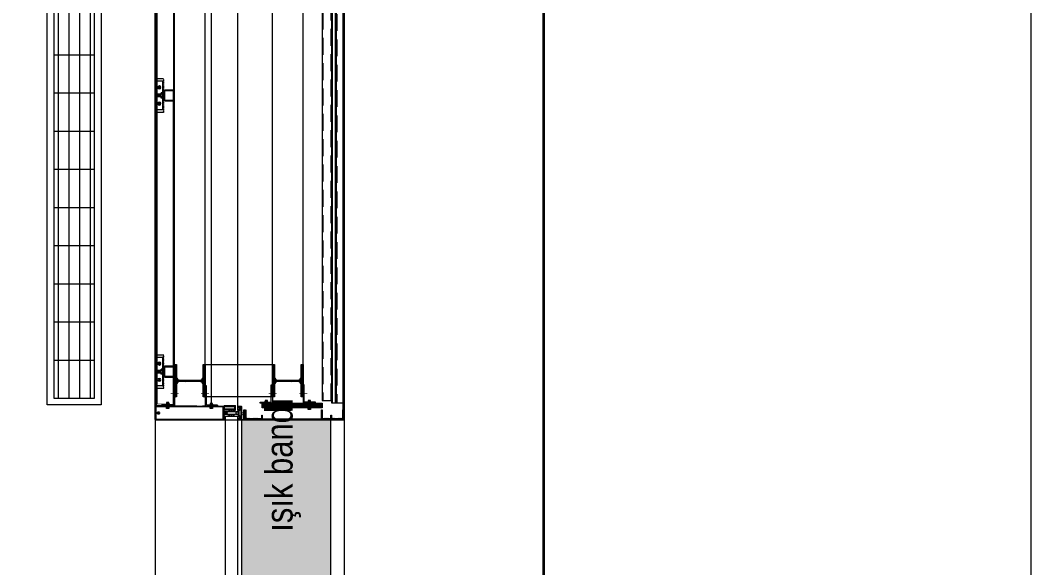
# Model space of a CAD drawing. Extents: x -2012 to 34975, y -1043 to 8321.
# Drawn here: x 6080.8 to 6455.1, y 692.2 to 894.9 of the extents above; entities that cross this region are included whole.
import ezdxf

# ---------------------------------------------------------------- set-up
doc = ezdxf.new("R2010")
doc.units = 0
doc.header["$LTSCALE"] = 25
doc.header["$PDMODE"] = 1
for name, pattern in [('DOT2', [0.125, 0, -0.125]), ('Grundrisse$0$AUSGEZOGEN', [2, 1, 1]), ('HIDDEN', [0.375, 0.25, -0.125]), ('HIDDEN2', [4.7624999999999975, 3.174999999999998, -1.587499999999999])]:
    doc.linetypes.add(name, pattern=pattern)
doc.layers.get('0').update_dxf_attribs({"color": 9, "lineweight": 9})
for name, color, linetype, lineweight in [('06D', 9, 'Continuous', 9), ('09P', 9, 'Continuous', 9), ('10', 9, 'Continuous', 9), ('10A', 9, 'Continuous', 9), ('15', 9, 'Continuous', 9), ('20', 9, 'DOT2', 9), ('21', 9, 'Continuous', 9), ('31', 9, 'Continuous', 9), ('33', 9, 'BATTING', 9), ('35', 9, 'Continuous', 9)]:
    doc.layers.add(name, color=color, linetype=linetype, lineweight=lineweight)
doc.styles.add('MuuM_TEXT-STANDART', font='ARIALN.TTF')
doc.linetypes.add('BATTING', pattern='A,0.0001,-0.1,[134,ltypeshp.shx,S=0.1,R=0,X=-0.1,Y=0],-0.2,[134,ltypeshp.shx,S=0.1,R=180,X=0.1,Y=0],-0.1', length=0.4001000000000002)
pattern_1 = [(135, (-0.0002440953194309, 0.0155391699699976), (-0.1767766952966369, -0.1767766952966369), [])]

# ---------------------------------------------------------------- blocks, each defined once
blk = doc.blocks.new('prf-camderzi-20x6-p_1')
at = {"layer": '10A', "linetype": 'Continuous'}
for points in [[(0.1800000189996353, -2.389999998002167), (0.130000018998544, -2.339999998002895), (0.130000018998544, 2.340000152997162), (0.1800000189996353, 2.390000153001892), (0.7900000099998579, 2.390000153001892), (0.8160000089992536, 2.29599990799943), (0.8799999950006165, 2.283000183000694), (1.200000000000726, 2.386999893002212), (1.200000000000726, 2.499999999996361), (0.1499999999996362, 2.499999999996361), (0.036999989000833, 2.447999953999897), (0, 2.350000000000363), (0, -2.350000000000363), (0.0520000460001029, -2.462999999999739), (0.1499999999996362, -2.500000000003636), (1.200000000000726, -2.500000000003636), (1.200000000000726, -2.387000000004263), (0.8799999950006165, -2.28299999200135), (0.8160000089992536, -2.296000004002053), (0.7900000099998579, -2.389999998002167)], [(1.060005000003002, 2.070005000001401), (1.060005000003002, 1.950004999996963), (1.120005000000674, 1.950004999996963), (1.2000050000006, 2.030005000000528), (1.2000050000006, 2.350004971525776), (0.82500500000242, 2.250004899997293), (0.8030049999997572, 2.248004899996884), (0.7650050000029296, 2.267004899998937), (0.7360050000024785, 2.328004899998631), (0.6930050000028132, 2.348004903000401), (0.5290050000021438, 2.266004899996914), (0.3940050000019255, 2.203004899996813), (0.2190050000026531, 2.129004900001745), (0.2100050000026385, 2.100004899999475), (0.2200049999992188, 2.071004899999024), (0.260005000001911, 2.050004899996564), (0.6000050000020565, 2.050004899996564), (0.6500049999995099, 2.000004899997293), (0.6500049999995099, 1.080004900000857), (0.7500049999998737, 0.9800048999968564), (0.9000049999995097, 0.9800048999968564), (1.000004999999872, 0.8800049000001307), (1.000004999999872, 0.0250048999987485), (1.02000500000031, 4.8999991122e-06), (1.000004999999872, -0.024995100000524), (1.000004999999872, -0.8799951000019062), (0.9000049999995097, -0.9799951000040892), (0.7500049999998737, -0.9799951000040892), (0.6500049999995099, -1.079995100002632), (0.6500049999995099, -1.999995100004524), (0.6000050000002375, -2.049995100001978), (0.260005000001911, -2.049995100001978), (0.2200049999992188, -2.069995100004233), (0.2100050000026385, -2.099995100001251), (0.2300049999994371, -2.139995100002124), (0.4150050000025658, -2.21199510000224), (0.5190050000001066, -2.260995100004946), (0.6960049999997864, -2.346995100004278), (0.7310049999996409, -2.331995100001221), (0.7660049999994955, -2.265995100002327), (0.7990050000025803, -2.247995100002298), (0.8240050000003973, -2.249995100004524), (1.2000050000006, -2.349995100001251), (1.2000050000006, -2.029995100001542), (1.120005000000674, -1.949995099999796), (1.060005000003002, -1.949995099999796), (1.060005000003002, -2.069995100004233), (0.9000049999995097, -2.069995100004233), (0.8000050000027839, -1.969995100000231), (0.8000050000027839, -1.129995100000086), (1.060005000003002, -1.129995100000086), (1.060005000003002, -1.249995099999067), (1.12000498999987, -1.249995099999067), (1.200004988080762, -1.169995100002779), (1.200004988080762, 1.170004900001003), (1.12000498999987, 1.250004899997292), (1.060005000003002, 1.250004899997292), (1.060005000003002, 1.130004900000129), (0.8000050000027839, 1.130004900000129), (0.8000050000027839, 1.970004999997399), (0.9000049999995097, 2.070005000001401)], [(6.249999999998182, -2.5), (31.85099999941485, -2.5), (31.95099999941522, -2.461000001001593), (31.99999999999092, -2.349999999998543), (31.99999999999092, 2.349999999998543), (31.94399999941561, 2.466999816997485), (31.85000000041509, 2.5), (6.249999999998182, 2.5), (6.249999999998182, 2.30199984849787), (6.330000304997156, 2.221999925501221), (6.390000153000071, 2.221999925501221), (6.390000153000071, 2.342000001499399), (6.619999694996295, 2.342000001499399), (6.619999694996295, 1.896999925504131), (6.640000153000071, 1.871999925499038), (6.619999694996295, 1.846999925499403), (6.619999694996295, 1.401999848501873), (6.390000153000071, 1.401999848501873), (6.390000153000071, 1.521999925500495), (6.330000304997156, 1.521999925500495), (6.249999999998182, 1.442000001497945), (6.249999999998182, 1.082000154503474), (6.369999694998111, 1.082000154503474), (6.369999694998111, 1.201999848501144), (6.580000304998974, 1.201999848501144), (6.580000304998974, 0.6500000000014552), (6.523999785998968, 0.5329999920049886), (6.430000304997518, 0.5), (5.299999999997453, 0.5), (5.249999999998182, 0.4500000000007276), (5.249999999998182, 0.3500000000040018), (5.349999999998543, 0.25), (5.440000152999346, 0.25), (5.469999694998476, 0.2000000000007276), (5.591000365997387, 0.2000000000007276), (5.619999694998113, 0.25), (5.648999785998968, 0.2000000000007276), (5.770999907997974, 0.2000000000007276), (5.799999999997453, 0.25), (5.829000091998749, 0.2000000000007276), (5.951000213997758, 0.2000000000007276), (5.98000030499861, 0.25), (6.008999633997518, 0.2000000000007276), (6.130999755996527, 0.2000000000007276), (6.159999846997378, 0.25), (6.188999938996857, 0.2000000000007276), (6.311000060999504, 0.2000000000007276), (6.340000152997162, 0.25), (6.369000243999835, 0.2000000000007276), (6.405000304997884, 0.2000000000007276), (6.599999999998545, 0.087000084000465), (6.651000213998485, 0), (6.599999999998545, -0.0879999159951695), (6.405000304997884, -0.2000000000007276), (6.279000091997659, -0.2000000000007276), (6.249999999998182, -0.25), (6.220999907998703, -0.2000000000007276), (6.098999785997874, -0.2000000000007276), (6.06999969499884, -0.25), (6.041000365998116, -0.2000000000007276), (5.919000243999107, -0.2000000000007276), (5.890000152996434, -0.25), (5.861000060998776, -0.2000000000007276), (5.738999938999767, -0.2000000000007276), (5.709999846996652, -0.25), (5.680999755999437, -0.2000000000007276), (5.558999633996791, -0.2000000000007276), (5.530000304997884, -0.25), (5.501000213997031, -0.2000000000007276), (5.380000305000067, -0.2000000000007276), (5.349999999998543, -0.2520000459971925), (5.249999999998182, -0.3659999849951419), (5.249999999998182, -0.4510000229965955), (5.299999999997453, -0.499999999998181), (6.430000304997518, -0.499999999998181), (6.547000121998281, -0.5559999469987817), (6.580000304998974, -0.6499999999959984), (6.580000304998974, -1.218000036498779), (6.369999694998111, -1.218000036498779), (6.369999694998111, -1.097999960500601), (6.249999999998182, -1.097999960500601), (6.249999999998182, -1.457999998499871), (6.330000304997156, -1.538000017500962), (6.390000153000071, -1.538000017500962), (6.390000153000071, -1.418000036499505), (6.619999694996295, -1.418000036499505), (6.619999694996295, -1.863000017498051), (6.640000153000071, -1.888000017497688), (6.619999694996295, -1.913000017497324), (6.619999694996295, -2.357999998501326), (6.390000153000071, -2.357999998501326), (6.390000153000071, -2.237999993501944), (6.330000304997156, -2.237999993501944), (6.249999999998182, -2.318000000501341)]]:
    blk.add_lwpolyline(points, close=True, dxfattribs=at)
at = {"layer": '10A', "linetype": 'Grundrisse$0$AUSGEZOGEN'}
for points in [[(5.220000552999409, -0.499999999998181), (5.220000552999409, -0.324000001000968), (5.281000554999991, -0.2180000060034217), (5.415000557997699, -0.1940000049999071), (5.589000558999031, -0.2030000049999217), (5.763000559998544, -0.2060000049987138), (5.838000583999017, -0.2050000050003291), (5.870000552997223, -0.2350000019978324), (5.902000569998562, -0.2030000029990333), (5.938000583999381, -0.2030000029990333), (6.120000552997223, -0.1940000029990187), (6.170000553000136, -0.1880000039982406), (6.227000617998782, -0.1690000050002709), (6.370000648998027, -0.0860000129978289), (6.420000648999121, 0), (6.370000648998027, 0.0859999900003459), (6.227000617998782, 0.1690000059970771), (6.171000623997315, 0.188000011998156), (6.120000600998537, 0.1940000060021703), (5.938000631997057, 0.2030000209979335), (5.902000617998056, 0.203999997002029), (5.870000600998537, 0.2349999910002225), (5.838000631996692, 0.2050000189974526), (5.763000607996219, 0.2059999950015481), (5.589000606998524, 0.2030000209979335), (5.415000617998884, 0.1940000060021703), (5.269000613998287, 0.2289999970016652), (5.220000612996955, 0.3249999999989086), (5.220000612996955, 0.5), (2.392143250375738, 0.5), (2.308143235375608, 0.4809999950011843), (2.073143292374878, 0.3719999790009751), (2.043143273376699, 0.374999999998181), (2.031143285375946, 0.4019999980027933), (2.03714323137683, 0.4670000080022875), (2.029143239376935, 0.4900000100024046), (1.977143289377636, 0.5), (1.437143231376466, 0.5), (1.337143231376102, 0.4000000000032742), (1.366143132376236, 0.2940000060007151), (1.477143193375013, 0.2650000100020406), (1.477143193375013, 0.3400000099991303), (1.507143117376472, 0.369999981001456), (1.801143170376235, 0.369999981001456), (1.872143079375745, 0.3409999849973246), (2.17714319337574, 0.0349999909994949), (2.192143155378289, 0), (2.17714319337574, -0.0350000020025618), (1.872143079375745, -0.3409999960003915), (1.801143170376235, -0.3700000039989391), (1.507143117376472, -0.3700000039989391), (1.477143193375013, -0.339999996996994), (1.477143193375013, -0.2649999969999044), (1.366143132376236, -0.2939999990012438), (1.337143231376102, -0.3649999970020872), (1.366143132376236, -0.4710000029990625), (1.437143231376466, -0.499999999998181), (2.007143117376472, -0.499999999998181), (2.03714313637647, -0.4680000060034219), (2.031143189375143, -0.4019999980009743), (2.043143178378159, -0.375000000001819), (2.073143197376339, -0.3720000019984582), (2.308143140377068, -0.4809999939989213), (2.392143155375379, -0.499999999998181)], [(2.796963116388723, 0.9350000839986023), (2.781963118386555, 0.8860001070024734), (2.73363537544901, 0.5000000939999154), (2.84263539145104, 0.5000000939999154), (2.892635391450312, 0.5500000939991879), (2.906635389450457, 0.5770000920038001), (2.908963110388866, 0.9030001150022144), (3.004963108387527, 1.04700011999921), (3.112963113388103, 1.095000074999916), (3.44596315338822, 1.125000094001734), (3.461963137389831, 1.132000062998485), (3.472963151387375, 1.15600013599942), (3.447963151387738, 1.184000109000407), (3.104963120387765, 1.184000109000407), (3.093963119386899, 1.183000085999083), (3.044963118387386, 1.171000096999705), (2.997963121388238, 1.153000066999084), (2.952963119387277, 1.129000090000771), (2.911963120388463, 1.099000071000773), (2.875963118387517, 1.06400012800077), (2.843963119386899, 1.024000071001863), (2.817963120387502, 0.9810000879988364)], [(3.676963081923531, 0.934999989996868), (3.661963083921364, 0.886000013000739), (3.613635340983818, 0.499999999998181), (3.722635356985846, 0.499999999998181), (3.772635356985119, 0.5499999999956346), (3.786635354985263, 0.5769999980020657), (3.788963075923674, 0.9030000210004798), (3.884963073922334, 1.047000025997475), (3.992963078922911, 1.09499998099818), (4.325963118923027, 1.125), (4.341963102924636, 1.131999968996751), (4.352963116922182, 1.156000041995866), (4.327963116922547, 1.184000014998672), (3.984963085922572, 1.184000014998672), (3.973963084921706, 1.182999991997347), (3.924963083922194, 1.17100000299797), (3.877963086923045, 1.15299997299553), (3.832963084922084, 1.128999995999037), (3.791963085923272, 1.098999976997219), (3.755963083922323, 1.064000033997216), (3.723963084921706, 1.02399997700013), (3.69796308592231, 0.980999993997102)], [(4.556963058386827, 0.934999989996868), (4.541963060384659, 0.886000013000739), (4.493635317447115, 0.499999999998181), (4.602635333449144, 0.499999999998181), (4.652635333448414, 0.5499999999956346), (4.666635331448559, 0.5769999980020657), (4.668963052388789, 0.9030000210004798), (4.76496305038563, 1.047000025997475), (4.872963055386207, 1.09499998099818), (5.205963095386323, 1.125), (5.221963079387933, 1.131999968996751), (5.232963093385476, 1.156000041995866), (5.207963093387661, 1.184000014998672), (4.864963062385868, 1.184000014998672), (4.853963061385002, 1.182999991997347), (4.804963060387308, 1.17100000299797), (4.75796306338634, 1.15299997299553), (4.712963061385379, 1.128999995999037), (4.671963062388384, 1.098999976997219), (4.635963060387438, 1.064000033997216), (4.603963061385002, 1.02399997700013), (4.577963062385606, 0.980999993997102)], [(2.794141689106254, -0.9245664053487416), (2.779141691105905, -0.8755664283526128), (2.73363537544901, -0.5000000939999154), (2.84263539145104, -0.5000000939999154), (2.892635391450312, -0.5500000939991879), (2.906635389450457, -0.5770000920038001), (2.906141683108217, -0.8925664363523536), (3.002141681106877, -1.036566441349349), (3.110141686107453, -1.084566396350055), (3.443141726107568, -1.114566415351873), (3.459141710109178, -1.121566384348624), (3.470141724106723, -1.145566457349558), (3.445141724107087, -1.173566430352366), (3.102141693107113, -1.173566430352366), (3.091141692106248, -1.172566407349221), (3.042141691106734, -1.160566418349844), (2.995141694107586, -1.142566388349222), (2.950141692106627, -1.118566411350911), (2.909141693107812, -1.088566392350911), (2.873141691106865, -1.05356644935091), (2.841141692106248, -1.013566392352003), (2.815141693106852, -0.9705664093489756)], [(3.67414165464288, -0.9245663113470072), (3.659141656640712, -0.8755663343508786), (3.613635340983818, -0.499999999998181), (3.722635356985846, -0.499999999998181), (3.772635356985119, -0.5499999999974535), (3.786635354985263, -0.5769999980020657), (3.786141648643023, -0.8925663423506192), (3.882141646641683, -1.036566347347615), (3.990141651642261, -1.08456630234832), (4.323141691642375, -1.114566321350139), (4.339141675643987, -1.12156629034689), (4.350141689641532, -1.145566363347825), (4.325141689641895, -1.173566336348812), (3.982141658641921, -1.173566336348812), (3.971141657641055, -1.172566313347487), (3.922141656641541, -1.16056632434811), (3.875141659642394, -1.142566294347489), (3.830141657641432, -1.118566317349177), (3.789141658642619, -1.088566298349177), (3.753141656641673, -1.053566355349174), (3.721141657641055, -1.013566298350269), (3.695141658641659, -0.9705663153472412)], [(4.554141631106175, -0.9245663113470072), (4.539141633104009, -0.8755663343508786), (4.493635317447115, -0.499999999998181), (4.602635333449144, -0.499999999998181), (4.652635333448414, -0.5499999999974535), (4.666635331448559, -0.5769999980020657), (4.666141625108139, -0.8925663423506192), (4.762141623104981, -1.036566347347615), (4.870141628105556, -1.08456630234832), (5.203141668105671, -1.114566321350139), (5.219141652107282, -1.12156629034689), (5.230141666104827, -1.145566363347825), (5.205141666107009, -1.173566336348812), (4.862141635105216, -1.173566336348812), (4.851141634104351, -1.172566313347487), (4.802141633106658, -1.16056632434811), (4.755141636105691, -1.142566294347489), (4.710141634104729, -1.118566317349177), (4.669141635107735, -1.088566298349177), (4.633141633106788, -1.053566355349174), (4.601141634104351, -1.013566298350269), (4.575141635104954, -0.9705663153472412)]]:
    blk.add_lwpolyline(points, close=True, dxfattribs=at)
at = {"layer": '10A', "linetype": 'Continuous'}
blk.add_lwpolyline([(6.849999999998545, -2.290000009999856), (6.849999999998545, 2.290000153001528), (31.78999993841717, 2.290000153001528), (31.78999993841717, 0.1579999985024187), (31.73999993841427, 0.1079999985031463), (31.27599995141463, 0.1079999985031463), (31.220999932415, 0.1680000364995067), (31.19799993041488, 0.218000036504236), (31.16899993441439, 0.265999990504497), (31.13399999141439, 0.3100000445028854), (31.09399993441548, 0.3489999835019262), (31.04999997641426, 0.3819999754996388), (31.002000022414, 0.4100000444996114), (30.95099999941522, 0.4319999754989114), (30.89700000241464, 0.4469999375014595), (30.84199998341319, 0.4559999525026798), (30.78599994141405, 0.4579999984998723), (30.7310000184134, 0.4530000745016878), (30.67700002241509, 0.4409999905001314), (30.62399995341366, 0.4219999375018233), (30.5739999534144, 0.3969999375021871), (30.52799994941597, 0.3659999905012228), (30.48599994141659, 0.3299999295031739), (30.4479999304167, 0.2889999455001089), (30.4359999414137, 0.1760000295034843), (30.52099998041558, 0.1280000745027792), (30.66099994141405, 0.1280000745027792), (30.68100001841595, 0.1620000905040797), (30.67499997641426, 0.1760000295034843), (30.78100001841631, 0.2170000135010923), (30.92399995341475, 0.1780000745020516), (30.91899993441439, 0.1620000905040797), (30.92700002241509, 0.135000044499975), (31.00399997241584, 0.1239999835015624), (31.03900001041438, -0.0120000775004883), (31.00399997241584, -0.1079999864959973), (30.92700002241509, -0.1190000474962289), (30.91899993441439, -0.1460000934985146), (30.92599999941376, -0.1600000324997381), (30.78100001841631, -0.2010000164973462), (30.67700002241509, -0.1620000774964865), (30.68100001841595, -0.1460000934985146), (30.67299993041343, -0.1190000474962289), (30.64700000241464, -0.1120000774990331), (30.52099998041558, -0.1110000544958893), (30.42499997641426, -0.1829999865003629), (30.4479999304167, -0.2729999485000007), (30.48599994141659, -0.3139999324976088), (30.52799994941597, -0.3499999934974767), (30.5739999534144, -0.380999940496622), (30.62399995341366, -0.4059999404962582), (30.67700002241509, -0.4249999935000234), (30.7310000184134, -0.4370000774961227), (30.78599994141405, -0.4420000015015832), (30.84199998341319, -0.4399999554971147), (30.89700000241464, -0.4309999404958944), (30.95099999941522, -0.4159999784988031), (31.002000022414, -0.3940000475013221), (31.04999997641426, -0.3659999785013497), (31.09399993441548, -0.3319999635004933), (31.13399999141439, -0.2930000245014526), (31.16899993441439, -0.2499999934989319), (31.19799993041488, -0.202000039498671), (31.22099998041268, -0.1510000164980738), (31.27599999941413, -0.0920000014975813), (31.73999998541513, -0.0920000014975813), (31.7899999854144, -0.1420000014968537), (31.7899999854144, -2.289999962000365), (6.849999999998545, -2.289999962000365)], dxfattribs=at)
blk = doc.blocks.new('p-cephe-onkisim')
at = {"layer": '31'}
h = blk.add_hatch(dxfattribs=at)
h.set_pattern_fill('DOTS', color=256, scale=50, angle=89.99999999999999, style=0)
h.set_pattern_definition([(90, (8372.45934505696, -9317.760052167636), (-3.125, 1.5625), [0, -3.125])])
h.paths.add_polyline_path([(-38, 3019.499999999956), (-5, 3019.499999999956), (-5, 3751.999999999971), (-38, 3751.999999999971)])
h.paths.add_polyline_path([(-5, 1789.499999999985), (-38, 1789.499999999985), (-38, 2276.499999999935), (-5, 2276.499999999935)])
h.paths.add_polyline_path([(-38, 794.5), (-5, 794.5), (-5, 1709.499999999985), (-38, 1709.499999999985)])
h.paths.add_polyline_path([(-38, 68), (-5, 68), (-5, 554.4999999999999), (-38, 554.4999999999999)])
at = {"layer": '06D'}
for points in [[(-70.1095585608, 2344.985013291124), (-70, 68.42727035210635)], [(0, 2276.499999999935), (0, 68)]]:
    blk.add_lwpolyline(points, dxfattribs=at)
blk.add_lwpolyline([(-38, 68), (-5, 68), (-5, 554.4999999999999), (-38, 554.4999999999999)], close=True, dxfattribs=at)
at = {"layer": '10'}
blk.add_lwpolyline([(0, 794.5), (-70, 794.5), (-70, 554.4999999999999), (0, 554.4999999999999)], close=True, dxfattribs=at)
at = {"layer": '15', "linetype": 'Continuous'}
blk.add_lwpolyline([(-44.00000000000001, 555.8334336811376), (-39.50000000000001, 555.8334336811376), (-39.5, 310.9235663363488), (-44, 310.9235663363488)], close=True, dxfattribs=at)
at = {"xscale": -1}
blk.add_blockref('prf-camderzi-20x6-p_1', (-38.0000000000091, 556.9999999999852), dxfattribs=at)
blk = doc.blocks.new('Prf-40x40')
for points in [[(1.5, -1.99999999999818), (-1.5, -2.000000000001818, -0.4142135623730951), (-2, -1.500000000001818), (-2, 1.49999999999818, -0.4142135623730951), (-1.5, 1.99999999999818), (1.5, 2.000000000001818, -0.4142135623730951), (2, 1.500000000001818), (2, -1.49999999999818, -0.4142135623730951)], [(1.499999999999544, -1.699999999998908), (-1.5, -1.700000000002545, -0.4142135623738941), (-1.699999999999818, -1.500000000001818), (-1.699999999999818, 1.49999999999818, -0.4142135623738941), (-1.499999999999544, 1.699999999998908), (1.5, 1.700000000002545, -0.4142135623738941), (1.699999999999818, 1.500000000001818), (1.699999999999818, -1.49999999999818, -0.4142135623738941)]]:
    blk.add_lwpolyline(points, format="xyb", close=True)
blk.add_point((0, 0))
blk = doc.blocks.new('VIDA-GY2')
for p, q in [((-0.5, 5.899999999999977), (-3.1896078054381, 5.900000000000004)), ((-0.5, 4.900000000000004), (-3.1896078054381, 4.900000000000034)), ((-0.5, 8.589607805436941), (-0.5, 5.899999999999977)), ((-0.5, 4.899999999999976), (-0.5, 2.210392194562189)), ((0.5, 8.589607805436941), (0.4999999999999716, 5.899999999999977)), ((3.189607805438071, 5.900000000000004), (0.5, 5.899999999999977)), ((0.4999999999999716, 4.899999999999976), (0.5, 2.210392194562189)), ((3.189607805438071, 4.900000000000004), (0.5, 4.900000000000004))]:
    blk.add_line(p, q)
blk.add_circle((0, 5.400000000000004), 5.4)
for centre, start, end in [((-1.150000000000005, 5.400000000000004), 166.2258530019796, 193.7741469980196), ((0, 6.550000000000013), 76.22585300197206, 103.7741469980279), ((0, 4.25), 256.2258530019721, 283.7741469980279), ((1.150000000000005, 5.400000000000004), 346.2258530019803, 13.77414699802054)]:
    blk.add_arc(centre, 2.1, start, end)
blk = doc.blocks.new('A$C24435FA4')
for p, q in [((6.820071714173535, 6.249997481238097, -1.4262014e-09), (4.000071764050517, 6.249997518083546, -2.3473916e-09)), ((4.300071705132721, 5.283457885845563, -1.4271819e-09), (6.820071705267763, 5.283457851735875, -1.4262446e-09)), ((4.300071705132721, 5.283457885845563, -1.4274519e-09), (4.300071608100552, -5.250002484652212, -1.4282193e-09)), ((4.300071608100552, -5.250002484652212, -1.4282193e-09), (4.300071705190931, 5.283457885845563, -1.4271819e-09)), ((6.820071704918518, 5.249997481238097, -1.4263009e-09), (6.820071714115329, 6.249997481238097, -1.4262014e-09)), ((6.820071608177386, -5.250002518761903, -2.315744e-09), (6.820071705267763, 5.283457851735875, -1.426244e-09)), ((4.200071716622915, 1.099997516430448, -1.4803732e-09), (4.000071716611272, 1.099997518234886, -1.48043e-09)), ((4.000071716611272, 1.099997518234886, -1.48043e-09), (4.000071696296798, -1.100002481776754, -1.4806432e-09)), ((4.200071716622915, 1.099997516430448, -1.4803732e-09), (4.200071696308441, -1.100002483581192, -1.4806005e-09)), ((4.300071715202648, 0.9499975154758432, -1.4803732e-09), (4.900071715237571, 0.9499975099461152, -1.4802168e-09)), ((4.300071711069904, 0.4999975154642017, -1.4804158e-09), (4.900071711046621, 0.4999975099344738, -1.4802595e-09)), ((5.000071713118814, 0.7249975090380758, -1.4802168e-09), (5.000071699789258, -0.725002490973566, -1.4803589e-09)), ((5.000071711081544, 0.499997509061359, -1.4802453e-09), (6.300071711069902, 0.4999974970705808, -1.4799184e-09)), ((5.162571701861451, -0.5000024924520404, -1.4803021e-09), (5.162571711058262, 0.4999975075479597, -1.4802026e-09)), ((5.325071701838169, -0.5000024939654395, -1.4802595e-09), (5.325071711093186, 0.4999975060345605, -1.48016e-09)), ((5.487571701873091, -0.5000024954788387, -1.4802168e-09), (5.487571711069903, 0.4999975045211614, -1.4801174e-09)), ((5.650071701849809, -0.5000024969340302, -1.4801742e-09), (5.65007171104662, 0.4999975030659698, -1.4800747e-09)), ((5.812571701826526, -0.5000024984474294, -1.4801458e-09), (5.812571711081544, 0.4999975015525707, -1.4800463e-09)), ((5.975071701861451, -0.5000024999608286, -1.4801032e-09), (5.975071711058263, 0.4999975000391716, -1.4800037e-09)), ((6.137571701838169, -0.5000025014742278, -1.4800605e-09), (6.137571711093187, 0.4999974985257724, -1.479961e-09)), ((6.300071701873093, -0.5000025029294193, -1.4800179e-09), (6.300071711069902, 0.4999974970705808, -1.4799184e-09)), ((4.200071696308441, -1.100002483581192, -1.4806005e-09), (4.000071696296798, -1.100002481776754, -1.4806432e-09)), ((4.300071701873092, -0.5000024845357987, -1.4805153e-09), (4.900071701849809, -0.5000024900655263, -1.4803589e-09)), ((4.300071697682142, -0.95000248454744, -1.4805579e-09), (4.900071697717065, -0.95000249001896, -1.4804016e-09)), ((5.000071701826527, -0.5000024909968488, -1.4803447e-09), (6.300071701873093, -0.5000025029294193, -1.4800179e-09)), ((4.000071648857556, -6.250002481800037, -1.4807142e-09), (6.820071598980575, -6.250002518587281)), ((4.300071608100552, -5.250002484652212, -1.4282193e-09), (6.820071608177386, -5.250002518878318, -1.427282e-09)), ((6.820071598980575, -6.250002518587281, -2.3158435e-09), (6.820071608177386, -5.250002518761903, -2.315744e-09))]:
    blk.add_line(p, q)
for centre, radius, start, end in [((4.121502346126362, 6.27976537280483, -1.4248798e-09), 0.1294724266690873, 200.3002220731475, 318.4444423384352), ((4.121502344263717, 6.07976537279319, -1.4249224e-09), 0.1294724266690873, 200.3002220731475, 318.4444423384352), ((4.121502342401071, 5.879765372781546, -1.4249792e-09), 0.1294724266690873, 200.3002220731475, 318.4444423384352), ((4.121502340596633, 5.679765372769908, -1.4250219e-09), 0.1294724266690873, 200.3002220731475, 318.4444423384352), ((4.121502338733988, 5.479765372758263, -1.4250787e-09), 0.1294724266690873, 200.3002220731475, 318.4444423384352), ((4.121502336871343, 5.27976537280483, -1.4251214e-09), 0.1294724266690873, 200.3002220731475, 318.4444423384352), ((4.121502335066907, 5.07976537279319, -1.425164e-09), 0.1294724266690873, 200.3002220731475, 318.4444423384352), ((4.121502333204261, 4.879765372781547, -1.4252208e-09), 0.1294724266690873, 200.3002220731475, 318.4444423384352), ((4.121502331399824, 4.679765372769907, -1.4252635e-09), 0.1294724266690873, 200.3002220731475, 318.4444423384352), ((4.121502329537178, 4.479765372758264, -1.4253203e-09), 0.1294724266690873, 200.3002220731475, 318.4444423384352), ((4.121502327674533, 4.27976537280483, -1.4253629e-09), 0.1294724266690873, 200.3002220731475, 318.4444423384352), ((4.121502325870096, 4.07976537279319, -1.4254198e-09), 0.1294724266690873, 200.3002220731475, 318.4444423384352), ((4.121502324007451, 3.879765372781549, -1.4254624e-09), 0.1294724266690873, 200.3002220731475, 318.4444423384352), ((4.121502322144806, 3.679765372769907, -1.4255193e-09), 0.1294724266690873, 200.3002220731475, 318.4444423384352), ((4.121502320340368, 3.479765372758265, -1.4255619e-09), 0.1294724266690873, 200.3002220731475, 318.4444423384352), ((4.121502318477722, 3.279765372804831, -1.4256187e-09), 0.1294724266690873, 200.3002220731475, 318.4444423384352), ((4.121502316615077, 3.079765372793189, -1.4256614e-09), 0.1294724266690873, 200.3002220731475, 318.4444423384352), ((4.121502314810641, 2.879765372781549, -1.4257182e-09), 0.1294724266690873, 200.3002220731475, 318.4444423384352), ((4.121502312947995, 2.679765372769906, -1.4257608e-09), 0.1294724266690873, 200.3002220731475, 318.4444423384352), ((4.121502311085349, 2.479765372758265, -1.4258035e-09), 0.1294724266690873, 200.3002220731475, 318.4444423384352), ((4.121502309280912, 2.27976537280483, -1.4258603e-09), 0.1294724266690873, 200.3002220731475, 318.4444423384352), ((4.121502307418268, 2.079765372793189, -1.425903e-09), 0.1294724266690873, 200.3002220731475, 318.4444423384352), ((4.121502305555623, 1.879765372781548, -1.4259598e-09), 0.1294724266690873, 200.3002220731475, 318.4444423384352), ((4.121502303751184, 1.679765372769907, -1.4260024e-09), 0.1294724266690873, 200.3002220731475, 318.4444423384352), ((4.121502301888539, 1.479765372758264, -1.4260593e-09), 0.1294724266690873, 200.3002220731475, 318.4444423384352), ((4.121502300025895, 1.279765372804831, -1.4261019e-09), 0.1294724266690873, 200.3002220731475, 318.4444423384352), ((4.121502298221456, 1.079765372793189, -1.4261587e-09), 0.1294724266690873, 200.3002220731475, 318.4444423384352), ((4.121502296358811, 0.8797653727815486, -1.4262014e-09), 0.1294724266690873, 200.3002220731475, 318.4444423384352), ((4.121502294496166, 0.6797653727699072, -1.4262582e-09), 0.1294724266690873, 200.3002220731475, 318.4444423384352), ((4.121502292691728, 0.4797653727582656, -1.4263009e-09), 0.1294724266690873, 200.3002220731475, 318.4444423384352), ((4.121502290829083, 0.2797653728048317, -1.4263577e-09), 0.1294724266690873, 200.3002220731475, 318.4444423384352), ((4.121502288966438, 0.0797653727931902, -1.4264003e-09), 0.1294724266690873, 200.3002220731475, 318.4444423384352), ((4.50319671316538, 0.7249975136364811), 0.3031250000003355, 132.0750215221172, 227.9249774223555), ((5.500071706483139, -2.495595254e-06), 1.300000000001291, 157.3801345241232, 202.619864421102), ((4.696946713142096, 0.7249975118320438), 0.3031250000003355, 312.0750215221173, 47.92497742235547), ((3.700071706436574, -2.4790060706e-06), 1.300000000001291, 337.3801345241233, 22.61986442110202), ((4.121502287162001, -0.1202346272184513, -1.426443e-09), 0.1294724266690873, 200.3002220731475, 318.4444423384352), ((4.121502285299357, -0.3202346272300929, -1.4264998e-09), 0.1294724266690873, 200.3002220731475, 318.4444423384352), ((4.12150228343671, -0.5202346272417345, -1.4265424e-09), 0.1294724266690873, 200.3002220731475, 318.4444423384352), ((4.121502281632274, -0.720234627253376, -1.4265993e-09), 0.1294724266690873, 200.3002220731475, 318.4444423384352), ((4.121502279769628, -0.9202346272068098, -1.4266419e-09), 0.1294724266690873, 200.3002220731475, 318.4444423384352), ((4.121502277906984, -1.12023462721845, -1.4266988e-09), 0.1294724266690873, 200.3002220731475, 318.4444423384352), ((4.121502276102547, -1.320234627230091, -1.4267414e-09), 0.1294724266690873, 200.3002220731475, 318.4444423384352), ((4.121502274239901, -1.520234627241734, -1.4267982e-09), 0.1294724266690873, 200.3002220731475, 318.4444423384352), ((4.121502272377256, -1.720234627253375, -1.4268409e-09), 0.1294724266690873, 200.3002220731475, 318.4444423384352), ((4.121502270572819, -1.920234627206809, -1.4268977e-09), 0.1294724266690873, 200.3002220731475, 318.4444423384352), ((4.121502268710174, -2.12023462721845, -1.4269403e-09), 0.1294724266690873, 200.3002220731475, 318.4444423384352), ((4.121502266847529, -2.320234627230091, -1.426983e-09), 0.1294724266690873, 200.3002220731475, 318.4444423384352), ((4.121502265043091, -2.520234627241733, -1.4270398e-09), 0.1294724266690873, 200.3002220731475, 318.4444423384352), ((4.121502263180443, -2.720234627253375, -1.4270825e-09), 0.1294724266690873, 200.3002220731475, 318.4444423384352), ((4.121502261317799, -2.920234627206808, -1.4271393e-09), 0.1294724266690873, 200.3002220731475, 318.4444423384352), ((4.121502259513363, -3.12023462721845, -1.4271819e-09), 0.1294724266690873, 200.3002220731475, 318.4444423384352), ((4.121502257650718, -3.320234627230091, -1.4272388e-09), 0.1294724266690873, 200.3002220731475, 318.4444423384352), ((4.121502255788072, -3.520234627241733, -1.4272814e-09), 0.1294724266690873, 200.3002220731475, 318.4444423384352), ((4.503196699777618, -0.7250024863751606), 0.3031250000003021, 132.0750215221172, 227.9249774223555), ((4.696946699754334, -0.725002488179598), 0.3031250000003021, 312.0750215221173, 47.92497742235547), ((4.121502253983634, -3.720234627253375, -1.4273382e-09), 0.1294724266690873, 200.3002220731475, 318.4444423384352), ((4.12150225212099, -3.920234627206808, -1.4273809e-09), 0.1294724266690873, 200.3002220731475, 318.4444423384352), ((4.121502250316551, -4.12023462721845, -1.4274377e-09), 0.1294724266690873, 200.3002220731475, 318.4444423384352), ((4.121502248453906, -4.320234627230091, -1.4274804e-09), 0.1294724266690873, 200.3002220731475, 318.4444423384352), ((4.121502246591261, -4.520234627241734, -1.4275372e-09), 0.1294724266690873, 200.3002220731475, 318.4444423384352), ((4.121502244786825, -4.720234627253375, -1.4275798e-09), 0.1294724266690873, 200.3002220731475, 318.4444423384352), ((4.121502242924178, -4.920234627206808, -1.4276225e-09), 0.1294724266690873, 200.3002220731475, 318.4444423384352), ((4.121502241061533, -5.12023462721845, -1.4276793e-09), 0.1294724266690873, 200.3002220731475, 318.4444423384352), ((4.121502239257096, -5.320234627230091, -1.4277219e-09), 0.1294724266690873, 200.3002220731475, 318.4444423384352), ((4.121502237394451, -5.520234627241732, -1.4277788e-09), 0.1294724266690873, 200.3002220731475, 318.4444423384352), ((4.121502235531806, -5.720234627253375, -1.4278214e-09), 0.1294724266690873, 200.3002220731475, 318.4444423384352), ((4.121502233727368, -5.920234627206807, -1.4278783e-09), 0.1294724266690873, 200.3002220731475, 318.4444423384352), ((4.121502231864723, -6.120234627218451, -1.4279209e-09), 0.1294724266690873, 200.3002220731475, 318.4444423384352)]:
    blk.add_arc(centre, radius, start, end)
at = {"xscale": 0.09999999997671699, "yscale": 0.09999999997671699, "zscale": 0.09999999997671699, "rotation": 179.9999994663915}
for p in [(5.600071689113972, 3.539997494139241, -1.4274661e-09), (5.600071633816697, -2.460002505860757, -1.4274661e-09)]:
    blk.add_blockref('VIDA-GY2', p, dxfattribs=at)
at = {"layer": '10'}
blk.add_blockref('Prf-40x40', (2, 0), dxfattribs=at)
blk = doc.blocks.new('*U662')
for points in [[(-0.0874999999650754, -0.4230000000097789), (-0.5794999999925495, -0.4230000000097789), (-0.5794999999925495, 0.4329999999899883), (-0.0874999999650754, 0.4329999999899883)], [(-0.0874999999650754, 0.5938058129977435), (0, 0.5938058129977435), (0, -0.5938058129977435), (-0.0874999999650754, -0.5938058129977435)], [(0.6975000379607083, 0.5938058129977435), (0.6100000379956328, 0.5938058129977435), (0.6100000379956328, -0.5938058129977435), (0.6975000379607083, -0.5938058129977435)], [(0.6975000379607083, -0.4230000000097789), (1.189500037988182, -0.4230000000097789), (1.189500037988182, 0.4329999999899883), (0.6975000379607083, 0.4329999999899883)]]:
    blk.add_lwpolyline(points, close=True)
for points in [[(0.6100000379956328, 0.2050000000162981), (0, 0.2050000000162981)], [(0.6100000379956328, -0.1950000000069849), (0, -0.1950000000069849)]]:
    blk.add_lwpolyline(points)
blk = doc.blocks.new('*U666')
for points in [[(-0.0874999999650754, -0.4230000000097789), (-0.5794999999925495, -0.4230000000097789), (-0.5794999999925495, 0.4329999999899883), (-0.0874999999650754, 0.4329999999899883)], [(-0.0874999999650754, 0.5938058129977435), (0, 0.5938058129977435), (0, -0.5938058129977435), (-0.0874999999650754, -0.5938058129977435)], [(1.127250768221073, 0.5938058129977435), (1.039750768255994, 0.5938058129977435), (1.039750768255994, -0.5938058129977435), (1.127250768221073, -0.5938058129977435)], [(1.127250768221073, -0.4230000000097789), (1.619250768248548, -0.4230000000097789), (1.619250768248548, 0.4329999999899883), (1.127250768221073, 0.4329999999899883)]]:
    blk.add_lwpolyline(points, close=True)
for points in [[(1.039750768255994, 0.2050000000162981), (0, 0.2050000000162981)], [(1.039750768255994, -0.1950000000069849), (0, -0.1950000000069849)]]:
    blk.add_lwpolyline(points)
blk = doc.blocks.new('*U661')
for points in [[(-0.0874999999650754, -0.4230000000097789), (-0.5794999999925495, -0.4230000000097789), (-0.5794999999925495, 0.4329999999899883), (-0.0874999999650754, 0.4329999999899883)], [(-0.0874999999650754, 0.5938058129977435), (0, 0.5938058129977435), (0, -0.5938058129977435), (-0.0874999999650754, -0.5938058129977435)], [(2.217581017874181, 0.5938058129977435), (2.130081017909104, 0.5938058129977435), (2.130081017909104, -0.5938058129977435), (2.217581017874181, -0.5938058129977435)], [(2.217581017874181, -0.4230000000097789), (2.709581017901654, -0.4230000000097789), (2.709581017901654, 0.4329999999899883), (2.217581017874181, 0.4329999999899883)]]:
    blk.add_lwpolyline(points, close=True)
for points in [[(2.130081017909104, 0.2050000000162981), (0, 0.2050000000162981)], [(2.130081017909104, -0.1950000000069849), (0, -0.1950000000069849)]]:
    blk.add_lwpolyline(points)
blk = doc.blocks.new('p-cephekolon-240')
at = {"layer": '09P'}
h = blk.add_hatch(dxfattribs=at)
h.set_pattern_fill('ANSI31', color=256, scale=2, angle=90, style=0)
h.set_pattern_definition([(135, (-0.0002440953230689, 46.68058314159497), (-0.1767766952966369, -0.1767766952966369), [])])
h.paths.add_polyline_path([(-0.3485599161158461, 0.3294556439104781), (-0.348315820825519, 239.7000000000117), (-4.885175370407524, 239.6999999999534), (-4.885175370407524, 240), (0, 240), (0, 0), (-37.15038665949578, 0), (-37.15038665949578, 3.709368355590413), (-36.80224620909758, 3.709368355590413), (-36.80224620909758, 0.3294556439686858)])
h = blk.add_hatch(dxfattribs=at)
h.set_pattern_fill('ANSI31', color=256, scale=2, angle=90, style=0)
h.set_pattern_definition([(135, (-39.45024388078127, 50.15734772357609), (-0.1767766952966369, -0.1767766952966369), [])])
h.paths.add_polyline_path([(-39.54999978546402, 236.7171646844945), (-39.55024388078346, 3.515539170028204), (-39.45024388077764, 3.515539170028204), (-39.44999978545821, 236.7171646844945)])
h = blk.add_hatch(dxfattribs=at)
h.set_pattern_fill('ANSI31', color=256, scale=2, angle=90, style=0)
h.set_pattern_definition([(135, (-51.47541935865411, 52.79165013137026), (-0.1767766952966369, -0.1767766952966369), [])])
h.paths.add_polyline_path([(-66.00017537068925, 5), (-70.00000000040745, 4.999999999941791), (-69.99975590467693, 235), (-65.99975590458962, 235), (-65.99975590458962, 234.7000000000116), (-69.69975590468857, 234.7000000000116), (-69.7000000004191, 5.299999999988358), (-66.00017537068925, 5.299999999988358)])
h = blk.add_hatch(dxfattribs=at)
h.set_pattern_fill('ANSI31', color=256, scale=2, angle=90, style=0)
h.set_pattern_definition([(135, (-51.47541935865046, 6.149841577822371), (-0.1767766952966369, -0.1767766952966369), [])])
edge = h.paths.add_edge_path()
edge.add_line((-62.87541935864465, 8.432318978088004), (-62.87541935864465, 20.43231897808801))
edge.add_line((-62.87541935864465, 20.43231897808801), (-62.07541935862718, 20.43231897808801))
edge.add_line((-62.07541935862718, 20.43231897808801), (-62.07541935862718, 15.88231897809964))
edge.add_arc((-60.8754193586592, 15.88231897805599), 1.199999999967985, 179.9999999979156, 270.0000000006948)
edge.add_line((-60.87541935864463, 14.682318978088), (-53.47541935865046, 14.682318978088))
edge.add_arc((-53.47541935859226, 15.88231897804144), 1.199999999953432, 269.9999999972208, 360.0000000027791)
edge.add_line((-52.27541935863882, 15.88231897809964), (-52.27541935863882, 20.43231897808801))
edge.add_line((-52.27541935863882, 20.43231897808801), (-51.47541935865046, 20.43231897814621))
edge.add_line((-51.47541935865046, 20.43231897814621), (-51.47541935865046, 8.432318978088004))
edge.add_line((-51.47541935865046, 8.432318978088004), (-52.27541935863882, 8.432318978088004))
edge.add_line((-52.27541935863882, 8.432318978088004), (-52.27541935863882, 12.98231897813457))
edge.add_arc((-53.47541935857771, 12.98231897814912), 1.19999999993888, 359.9999999993052, 450.000000003474)
edge.add_line((-53.47541935865046, 14.182318978088), (-60.87541935864463, 14.182318978088))
edge.add_arc((-60.87541935867375, 12.98231897813457), 1.199999999953432, 89.99999999861039, 180)
edge.add_line((-62.07541935862718, 12.98231897813457), (-62.07541935862718, 8.432318978088004))
edge.add_line((-62.07541935862718, 8.432318978088004), (-62.87541935864465, 8.432318978088004))
h = blk.add_hatch(dxfattribs=at)
h.set_pattern_fill('ANSI31', color=256, scale=2, angle=90, style=0)
h.set_pattern_definition([(135, (-15.20932180330601, 8.432318978088004), (-0.1767766952966369, -0.1767766952966369), [])])
edge = h.paths.add_edge_path()
edge.add_line((-26.60932180330019, 8.432318978088004), (-26.60932180330019, 20.43231897808801))
edge.add_line((-26.60932180330019, 20.43231897808801), (-25.80932180328273, 20.43231897808801))
edge.add_line((-25.80932180328273, 20.43231897808801), (-25.80932180328273, 15.88231897809964))
edge.add_arc((-24.60932180331474, 15.88231897805599), 1.199999999967985, 179.9999999979156, 270.0000000006948)
edge.add_line((-24.60932180330019, 14.682318978088), (-17.20932180330601, 14.682318978088))
edge.add_arc((-17.2093218032478, 15.88231897804144), 1.199999999953432, 269.9999999972208, 360.0000000027791)
edge.add_line((-16.00932180329437, 15.88231897809964), (-16.00932180329437, 20.43231897808801))
edge.add_line((-16.00932180329437, 20.43231897808801), (-15.20932180330601, 20.43231897814621))
edge.add_line((-15.20932180330601, 20.43231897814621), (-15.20932180330601, 8.432318978088004))
edge.add_line((-15.20932180330601, 8.432318978088004), (-16.00932180329437, 8.432318978088004))
edge.add_line((-16.00932180329437, 8.432318978088004), (-16.00932180329437, 12.98231897813457))
edge.add_arc((-17.20932180323325, 12.98231897814912), 1.19999999993888, 359.9999999993052, 450.000000003474)
edge.add_line((-17.20932180330601, 14.182318978088), (-24.60932180330019, 14.182318978088))
edge.add_arc((-24.6093218033293, 12.98231897813457), 1.199999999953432, 89.99999999861039, 180)
edge.add_line((-25.80932180328273, 12.98231897813457), (-25.80932180328273, 8.432318978088004))
edge.add_line((-25.80932180328273, 8.432318978088004), (-26.60932180330019, 8.432318978088004))
h = blk.add_hatch(dxfattribs=at)
h.set_pattern_fill('ANSI31', color=256, scale=2, angle=90, style=0)
h.set_pattern_definition([(135, (-51.47541935865046, 5.96518694129918), (-0.1767766952966369, -0.1767766952966369), [])])
h.paths.add_polyline_path([(-67.4542841532384, 5.695448322374432), (-63.27517526372685, 5.695448322374432), (-63.27541935863883, 12.75601646080758), (-62.87541935864465, 12.75601646080758), (-62.87517526373267, 5.295448322409356), (-67.46181739817257, 5.295448322409356)])
h = blk.add_hatch(dxfattribs=at)
h.set_pattern_fill('ANSI31', color=256, scale=2, angle=90, style=0)
h.set_pattern_definition([(135, (-40.43467821126251, 3.686634940961083), (-0.1767766952966369, -0.1767766952966369), [])])
h.paths.add_polyline_path([(-44.46532177486369, 3.686634940961083), (-40.53467821123922, 3.686634940961083), (-40.43467821126251, 3.786634940996009), (-40.43467821126251, 5.006634921992372), (-40.53467821123922, 5.106634921969089), (-44.46532177486369, 5.106634921969089), (-44.56532177489861, 5.006634921992372), (-44.56532177489861, 3.786634940996009)])
h.paths.add_polyline_path([(-44.26532177491026, 3.886634940972726), (-44.36532177488698, 3.98663494100765), (-44.36532177488698, 4.806634921980731), (-44.26532177491026, 4.906634922015655), (-40.73467821125086, 4.906634921957448), (-40.63467821127415, 4.806634921980731), (-40.63467821127415, 3.98663494100765), (-40.73467821125086, 3.886634940972726)], flags=16)
h = blk.add_hatch(dxfattribs=at)
h.set_pattern_fill('ANSI31', color=256, scale=2, angle=90, style=0)
h.set_pattern_definition([(135, (-8.200524508758463, 4.406462069153349), (-0.1767766952966369, -0.1767766952966369), [])])
h.paths.add_polyline_path([(-30.38592222764601, 4.406462069153349), (-30.38592222764601, 6.136543087097378), (-8.200524508758463, 6.136543087097378), (-8.200524508758463, 4.406462069153349)])
h = blk.add_hatch(dxfattribs=at)
h.set_pattern_fill('ANSI31', color=256, scale=2, angle=90, style=0)
h.set_pattern_definition(pattern_1)
h.paths.add_polyline_path([(-36.59251876461532, 3.709368355590413), (-36.42965984205694, 3.709368355590413), (-36.42965984205694, 0.5265385429556773), (-30.54878115020438, 0.5265385429556773), (-30.54878115020438, 1.699594840250938), (-30.38592222764601, 1.699594840250938), (-30.38592222764601, 0.3294556439686858), (-36.59251876461532, 0.3294556439686858)])
h = blk.add_hatch(dxfattribs=at)
h.set_pattern_fill('ANSI31', color=256, scale=2, angle=90, style=0)
h.set_pattern_definition(pattern_1)
h.paths.add_polyline_path([(-8.410251953240731, 3.709368355590413), (-8.213169054195532, 3.709368355590413), (-8.213169054224636, 0.526538543013885), (-5.03647701707996, 0.526538543013885), (-5.03647701707996, 1.699594840250938), (-4.885419465726955, 1.699594840250938), (-4.885419465726955, 0.3294556439686858), (-8.410251953240731, 0.3294556439686858)])
h = blk.add_hatch(dxfattribs=at)
h.set_pattern_fill('ANSI31', color=256, scale=2, angle=90, style=0)
h.set_pattern_definition(pattern_1)
edge = h.paths.add_edge_path()
edge.add_line((-4.885419465726955, 1.699594840250938), (-4.688336566681754, 1.699594840250938))
edge.add_line((-4.688336566681754, 1.699594840250938), (-4.688336566681754, 0.5265385428974696))
edge.add_line((-4.688336566681754, 0.5265385428974696), (-0.5469983226885233, 0.5265385428974696))
edge.add_line((-0.5469983226885236, 0.5265385428974696), (-0.5469983226885236, 3.709368355590413))
edge.add_line((-0.5469983226885236, 3.709368355590413), (-0.3485599161158461, 3.709368345578694))
edge.add_line((-0.3485599161158461, 3.709368345578694), (-0.3487352865140565, 0.3294556439104781))
edge.add_line((-0.3487352865140565, 0.3294556439104781), (-4.885419465726955, 0.3294556439686858))
for points in [[(-0.3485599161158461, 0.3294556439104781), (-0.3485599161158461, 0.3294556439104781), (-0.3485599161158461, 0.3294556439104781), (-0.348315820825519, 239.7000000000117), (-4.885175370407524, 239.6999999999534), (-4.885175370407524, 240), (0, 240), (0, 0), (-37.15038665949578, 0), (-37.15038665949578, 3.709368355590413), (-36.80224620909758, 3.709368355590413), (-36.80224620909758, 0.3294556439686858), (-0.3485599161158461, 0.3294556439104781)], [(-51.07541935865629, 12.56023584878494), (-51.47541935865046, 12.56023584884315), (-51.47517526373849, 5), (-46.89606637423276, 5.000000000349245), (-46.89606637423276, 5.400000000023283), (-51.07517526374431, 5.400000000023283), (-51.07541935775407, 12.56023584878494)], [(-8.410251953240731, 3.709368355590413), (-8.213169054195532, 3.709368355590413), (-8.213169054224636, 0.526538543013885), (-5.03647701707996, 0.526538543013885), (-5.03647701707996, 1.699594840250938), (-4.885419465726955, 1.699594840250938), (-4.885419465726955, 0.3294556439686858), (-8.410251953240731, 0.3294556439686858), (-8.410251953240731, 3.709368355590413)], [(-4.885419465726955, 1.699594840250938), (-4.688336566681754, 1.699594840250938), (-4.688336566681754, 0.5265385428974696), (-0.5469983226885236, 0.5265385428974696), (-0.5469983226885236, 3.709368355590413), (-0.3485599161158461, 3.709368345578694), (-0.3487352865140565, 0.3294556439104781), (-4.885419465726955, 0.3294556439686858)]]:
    blk.add_lwpolyline(points)
for points in [[(-39.54999978546402, 236.7171646844945), (-39.55024388078346, 3.515539170028204), (-39.45024388077764, 3.515539170028204), (-39.44999978545821, 236.7171646844945)], [(-66.00017537068925, 5), (-70.00000000040745, 4.999999999941791), (-69.99975590467693, 235), (-65.99975590458962, 235), (-65.99975590458962, 234.7000000000116), (-69.69975590468857, 234.7000000000116), (-69.7000000004191, 5.299999999988358), (-66.00017537068925, 5.299999999988358)], [(-67.4542841532384, 5.695448322374432), (-63.27517526372685, 5.695448322374432), (-63.27541935863883, 12.75601646080758), (-62.87541935864465, 12.75601646080758), (-62.87517526373267, 5.295448322409356), (-67.46181739817257, 5.295448322409356)], [(-31.18843069280592, 6.536543087120661), (-27.00932180329437, 6.536543087120661), (-27.00932180329437, 12.94067109733078), (-26.60932180330019, 12.94067109733078), (-26.60932180330019, 6.136543087097378), (-31.18843069280592, 6.136543087097378)], [(-10.63021291380028, 6.536543087120661), (-14.80932180331183, 6.536543087120661), (-14.80932180331183, 12.94067109733078), (-15.20932180330601, 12.94067109733078), (-15.20932180330601, 6.136543087097378), (-10.63021291380028, 6.136543087097378)], [(-44.46532177486369, 3.686634940961083), (-40.53467821123922, 3.686634940961083), (-40.43467821126251, 3.786634940996009), (-40.43467821126251, 5.006634921992372), (-40.53467821123922, 5.106634921969089), (-44.46532177486369, 5.106634921969089), (-44.56532177489861, 5.006634921992372), (-44.56532177489861, 3.786634940996009)], [(-44.26532177491026, 3.886634940972726), (-44.36532177488698, 3.98663494100765), (-44.36532177488698, 4.806634921980731), (-44.26532177491026, 4.906634922015655), (-40.73467821125086, 4.906634921957448), (-40.63467821127415, 4.806634921980731), (-40.63467821127415, 3.98663494100765), (-40.73467821125086, 3.886634940972726)], [(-30.38592222764601, 4.406462069153349), (-30.38592222764601, 6.136543087097378), (-8.200524508758463, 6.136543087097378), (-8.200524508758463, 4.406462069153349)], [(-36.59251876461532, 3.709368355590413), (-36.42965984205694, 3.709368355590413), (-36.42965984205694, 0.5265385429556773), (-30.54878115020438, 0.5265385429556773), (-30.54878115020438, 1.699594840250938), (-30.38592222764601, 1.699594840250938), (-30.38592222764601, 0.3294556439686858), (-36.59251876461532, 0.3294556439686858)]]:
    blk.add_lwpolyline(points, close=True)
for points in [[(-62.87541935864465, 8.432318978088004), (-62.87541935864465, 20.43231897808801), (-62.07541935862718, 20.43231897808801), (-62.07541935862718, 15.88231897809964, 0.4142135623873024), (-60.87541935864463, 14.682318978088), (-53.47541935865046, 14.682318978088, 0.4142135624015094), (-52.27541935863882, 15.88231897809964), (-52.27541935863882, 20.43231897808801), (-51.47541935865046, 20.43231897814621), (-51.47541935865046, 8.432318978088004), (-52.27541935863882, 8.432318978088004), (-52.27541935863882, 12.98231897813457, 0.4142135623944058), (-53.47541935865046, 14.182318978088), (-60.87541935864463, 14.182318978088, 0.4142135623801987), (-62.07541935862718, 12.98231897813457), (-62.07541935862718, 8.432318978088004), (-62.87541935864465, 8.432318978088004)], [(-26.60932180330019, 8.432318978088004), (-26.60932180330019, 20.43231897808801), (-25.80932180328273, 20.43231897808801), (-25.80932180328273, 15.88231897809964, 0.4142135623873024), (-24.60932180330019, 14.682318978088), (-17.20932180330601, 14.682318978088, 0.4142135624015094), (-16.00932180329437, 15.88231897809964), (-16.00932180329437, 20.43231897808801), (-15.20932180330601, 20.43231897814621), (-15.20932180330601, 8.432318978088004), (-16.00932180329437, 8.432318978088004), (-16.00932180329437, 12.98231897813457, 0.4142135623944058), (-17.20932180330601, 14.182318978088), (-24.60932180330019, 14.182318978088, 0.4142135623801987), (-25.80932180328273, 12.98231897813457), (-25.80932180328273, 8.432318978088004), (-26.60932180330019, 8.432318978088004)]]:
    blk.add_lwpolyline(points, format="xyb", close=True)
at = {"const_width": 0.2}
for points in [[(-61.29298095033482, 9.761999061971435), (-64.29298095033482, 9.761999061971435)], [(-50.05623002592802, 9.777538232057848), (-53.05623002592803, 9.777538232057848)], [(-25.02688339499036, 9.777538232057848), (-28.02688339499038, 9.777538232057848)], [(-13.62688339499618, 9.777538232057848), (-16.62688339499618, 9.777538232057848)]]:
    blk.add_lwpolyline(points, dxfattribs=at)
blk.add_circle((-37.57531537739307, 2.245150840975838), 0.4249287179263776)
at = {"layer": '06D'}
for points in [[(-2.985922284016851, 234.5119805550203), (-2.986166379336281, 6.136543087097378), (-4.634993306370231, 6.136543087097378), (-4.634749211050801, 234.5119805550203)], [(-2.986166379336281, 6.136543087097378), (-2.985922284016851, 234.5119805550203), (-0.348315820825519, 234.5119805550203), (-0.34855991614495, 6.136543087097378)], [(-4.634993306370231, 7.159721970168903), (-4.634749211050801, 225.7348424448283), (-8.14312149840407, 225.7348424448283), (-8.143365593723502, 7.159721970168903)], [(-51.47541935865046, 8.432318978088004), (-51.47541935865046, 20.43231897808801), (-26.60932180330019, 20.43231897808801), (-26.60932180330019, 8.432318978088004)]]:
    blk.add_lwpolyline(points, close=True, dxfattribs=at)
for points in [[(-4.402506293708939, 6.136543087097378), (-4.402262198418612, 234.5119805550203)], [(-3.264854110029772, 6.136543087097378), (-3.264610014739445, 234.5119805550203)], [(-62.87541935864465, 20.43231897808801), (-62.87493116800215, 216.208771753998)], [(-51.47541935865046, 20.43231897808801), (-51.47493116800796, 216.208771753998)], [(-26.60914643290198, 20.43231897808801), (-26.60890233758255, 215.1120199646684)], [(-15.20914643287869, 20.43231897808801), (-15.20890233755926, 215.1120199646684)]]:
    blk.add_lwpolyline(points, dxfattribs=at)
at = {"layer": '10', "linetype": 'HIDDEN', "const_width": 0.2}
blk.add_lwpolyline([(-40.22322203172189, 3.197177776353781), (-40.22322203172552, 5.215539170028931), (-65.9353099836444, 5.199999999942518), (-65.9353099836444, 5.799999999988357), (-69.2000000004191, 5.799999999988357), (-69.19975590468857, 234.1856847996242), (-67.59975590462454, 234.1856847996242), (-67.59975590462454, 234.8000000000029), (-67.59975590462454, 234.8999999999796), (-44.49975569012349, 234.9139164738153), (-44.29975569011184, 234.9139164738153), (-44.29975569011184, 237.1139164738124)], dxfattribs=at)
at = {"layer": '20', "linetype": 'HIDDEN'}
for points in [[(-2.706405156961409, 234.5119805550203), (-2.706649252280839, 6.136543087097378)], [(-7.899008484964722, 225.7348424448283), (-7.899252580284156, 7.159721970168903)], [(-4.913505666694618, 7.159721970168903), (-4.913261571375187, 225.7348424448283)]]:
    blk.add_lwpolyline(points, dxfattribs=at)
at = {"layer": '33', "ltscale": 0.4}
for points in [[(-63.17517526372103, 5.880102958897622), (-63.1749311679905, 234.1211210107431)], [(-49.17517526372103, 5.998866196721793), (-49.1749311679905, 233.8211210108129)]]:
    blk.add_lwpolyline(points, dxfattribs=at)
at = {"rotation": 90}
for name, p in [('*U666', (-65.36472970849718, 4.790000152908759)), ('*U662', (-49.18562081898564, 4.78999996202765)), ('*U661', (-28.89887624805306, 4.406462069153349)), ('*U661', (-12.91976735855314, 4.406462068920519))]:
    blk.add_blockref(name, p, dxfattribs=at)
at = {"layer": '06D', "extrusion": (0, 0, -1), "zscale": -1}
for p in [(62.87980629583036, 119.9910419185562, -1.870994e-09), (62.87541935864465, 17.78459852842569)]:
    blk.add_blockref('A$C24435FA4', p, dxfattribs=at)
blk = doc.blocks.new('p-cephe-onkisim-toplam')
blk.add_blockref('p-cephe-onkisim', (0, 0))
at = {"layer": '10'}
blk.add_blockref('p-cephekolon-240', (0, 554.4999999999999), dxfattribs=at)
blk = doc.blocks.new('A$C4B7F52E3')
for p, q in [((250.0008987284236, 89.4756024326025), (-0.0038813429273432, 89.46678426450124)), ((250.0000000000146, 89.47459722883833), (0, 89.4756024334347)), ((0, 89.4756024334347), (0, 69.46759350690718)), ((0, 69.46759350690718), (250.0000000000146, 69.466588302339))]:
    blk.add_line(p, q)
at = {"color": 252, "linetype": 'Continuous'}
for p, q in [((16.60691871405288, 71.95210949336888), (16.60468304727691, 86.9899757387302)), ((30.72626606124686, 71.95208098523834), (30.72403056883195, 86.9887743719255)), ((44.84561358280189, 71.95087961843092), (44.84337791602594, 86.98874586379317)), ((58.96496092999587, 71.95085111030039), (58.96272543758096, 86.98754449698754)), ((73.0843084515509, 71.94964974349386), (73.08207278477494, 86.98751598885521)), ((87.20365579874488, 71.94962123536334), (87.20142030632998, 86.98631462205047)), ((101.3230033202999, 71.94841986855681), (101.3207676535239, 86.98628611391813)), ((115.4423506674939, 71.94839136042629), (115.4401151750789, 86.98508474711343)), ((129.5616981890489, 71.94718999361884), (129.5594625222729, 86.98505623898109))]:
    blk.add_line(p, q, dxfattribs=at)
at = {"color": 252}
for p, q in [((199.2934839014051, 85.43616956139793), (2.485363020488875, 85.4249081239468)), ((196.9887200928788, 81.45942918230955), (2.485432436922564, 81.44826920160722)), ((194.6839562843524, 77.48268880323485), (2.485501856339396, 77.47145881828419)), ((192.3791926971171, 73.50594880596418), (2.485571275799884, 73.49464654308213))]:
    blk.add_line(p, q, dxfattribs=at)
blk.add_lwpolyline([(247.5144018122664, 86.9892615290846), (247.5146643002517, 71.95218649042636), (2.485598188111906, 71.95292920816702), (2.485335700082941, 86.99000424686254)], close=True)
blk = doc.blocks.new('yer menfezleri')
at = {"layer": '35', "xscale": -1, "rotation": 270}
blk.add_blockref('A$C4B7F52E3', (2698.285307401768, 12466.79077382487), dxfattribs=at)

msp = doc.modelspace()

# ---------------------------------------------------------------- linework, layer by layer
at = {"color": 4}
msp.add_lwpolyline([(80, 4190.000000004657), (6455.057816442692, 4190.000000004657), (6455.057816442692, 15), (80, 15)], close=True, dxfattribs=at)
at = {"layer": '21', "linetype": 'HIDDEN2', "ltscale": 0.1, "const_width": 1}
msp.add_lwpolyline([(5944.633004378702, 2029.502401471189), (5944.633004378702, 629.5024014711889), (6274.633004378702, 629.5024014711889), (6274.633004378702, 2029.502401471189)], close=True, dxfattribs=at)

# ---------------------------------------------------------------- block references
for name, p in [('p-cephe-onkisim-toplam', (6200.838333276035, 192.4999510864691)), ('yer menfezleri', (3323.077928499031, -11714.29076953487))]:
    msp.add_blockref(name, p)

# ---------------------------------------------------------------- texts
at = {"layer": '21', "linetype": 'Continuous', "style": 'MuuM_TEXT-STANDART'}
msp.add_text('ışık bandı', height=10, rotation=90, dxfattribs=at).set_placement((6181.700723178044, 705.5431490260962))

doc.saveas('drawing.dxf')
